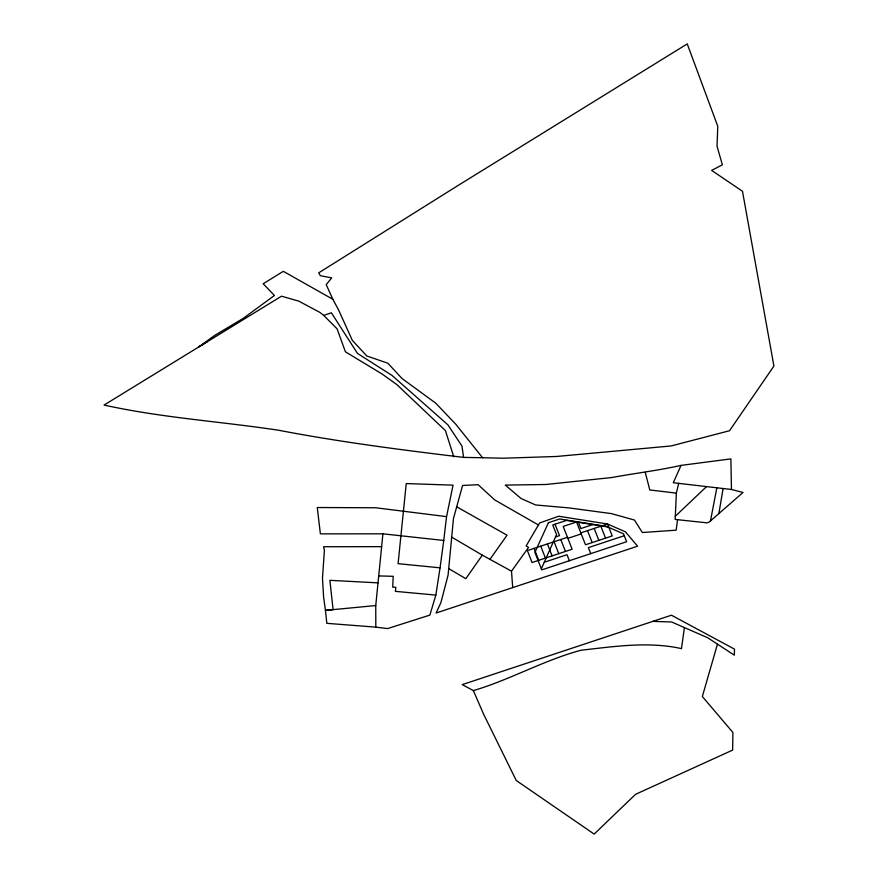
<?xml version="1.0" encoding="UTF-8"?>
<svg xmlns="http://www.w3.org/2000/svg" width="878" height="878" viewBox="0 0 878 878"><rect width="100%" height="100%" fill="white"/><g stroke="black" fill="none" stroke-linecap="round" stroke-linejoin="round"><path stroke-width="1.32" d="M678.694 483.295L676.367 493.129L675.16 519.403L677.553 519.699L707.031 522.838L709.073 522.147L743.04 492.47L731.462 489.485L673.283 482.735L681.043 465.395L730.88 458.887L731.462 489.485M538.444 524.967L494.753 499.955L478.137 484.7L462.585 485.468L453.465 518.525L448.087 575.134L440.877 602.67L436.103 613.02L637.593 546.182L625.41 531.838L607.532 524.001L558.704 516.231L539.597 522.992L526.12 545.962L528.578 547.389L511.501 571.183L512.708 587.612M440.054 567.825L435.85 595.086L429.891 615.083L387.593 628.582L375.817 627.133L375.751 605.557L382.918 533.824L443.752 540.464L446.562 516.626L453.048 485.15L406.229 483.569L398.085 563.676L440.054 567.825L443.752 540.464M677.553 519.699L676.17 530.18L642.345 532.518L634.465 520.05L611.384 513.608L569.207 507.934L535.58 504.96L521.082 498.506L505.3 485.095L545.765 484.502L611.736 477.533C634.783 473.308 658.072 470.52 681.043 465.395M684.379 627.726L681.482 648.622C648.337 641.236 614.315 646.515 581.016 650.236C543.932 660.168 510.261 679.715 473.374 690.602L462.223 684.62L671.45 615.204L734.491 649.127L734.337 655.186L707.712 637.768L671.604 621.975L652.727 621.383M718.884 513.575L723.066 488.64M710.489 520.906L716.832 487.85M717.425 644.265L702.345 696.528L732.91 732.471L732.636 750.086L635.562 794.316L594.165 834.1L516.253 780.498L483.602 714.187L473.374 690.602M541.353 568.768L556.553 534.636L552.756 524.989L566.573 520.402L607.774 526.965M511.501 571.183L482.318 555.148L465.823 578.69L448.548 568.516M489.913 559.385L507.045 535.196L456.933 506.946M675.303 516.264L706.461 486.664M207.285 341.729L199.076 346.744L214.748 335.385L243.217 318.385L274.43 295.48L263.17 283.748L283.331 271.324L332.85 299.288L338.809 310.406L352.33 340.368L366.752 355.952L387.878 363.24L402.036 378.528L435.686 403.123L455.945 424.414L482.571 457.734L503.489 458.217L556.586 456.472L671.132 445.958L729.53 430.736L773.913 366.049L742.481 191.25L711.652 170.398L722.375 164.812L717.03 146.264L717.765 126.267L687.244 43.9L457.12 186.059L318.681 272.86L320.426 275.736L331.752 277.876L326.199 284.604L332.85 299.288M463.617 457.394C401.729 449.964 339.819 442.007 278.589 430.242C220.477 421.44 161.541 417.796 104.087 405.054L281.509 296.193L298.729 301.121L319.735 312.305L323.719 315.4L331.357 312.787L357.467 353.406L392.093 375.488L447.912 424.842L461.916 445.991L463.617 457.394L482.571 457.734M555.489 536.963L559.505 535.624L555.028 524.232M592.804 524.583L580.885 528.534L578.437 522.289M567.462 537.303L527.371 550.594L532.057 562.524L572.149 549.233L563.182 526.427L576.55 521.993L585.505 544.799L612.229 535.931L607.543 524.001L580.819 532.869M567.868 538.346L581.236 533.923M544.327 562.227L567.001 554.709L569.372 560.724M624.269 535.712L588.381 547.62L590.74 553.634M375.751 605.557L325.442 610.375L323.609 597.161L322.478 578.207L324.421 550.144L323.576 546.742L381.634 546.654M382.918 533.824L320.393 533.857L317.265 507.528L375.63 507.758L446.562 516.626M378.714 575.924L393.201 576.308L392.729 587.195L395.802 587.272L395.407 591.366L435.85 595.086M378.023 582.86L329.887 580.325L333.091 609.639L325.442 610.375L326.846 623.336L375.817 627.133M676.367 493.129L649.797 489.957L645.242 472.32M482.318 555.148L451.643 537.095M323.719 315.4L337.097 328.866L345.405 351.804L381.974 373.929L396.801 384.531L445.42 430.615L453.783 456.834M600.859 526.218L605.546 538.148M594.176 528.435L598.862 540.365M587.503 530.652L592.189 542.582M560.779 539.52L565.465 551.45M554.095 541.737L558.781 553.667M547.422 543.954L552.097 555.873M540.738 546.171L545.425 558.09M534.054 548.377L538.741 560.307M548.432 522.695L534.911 552.383L541.781 569.877L626.629 541.726L623.545 533.879L606.61 526.449L559.637 518.975L548.432 522.695"/></g></svg>
